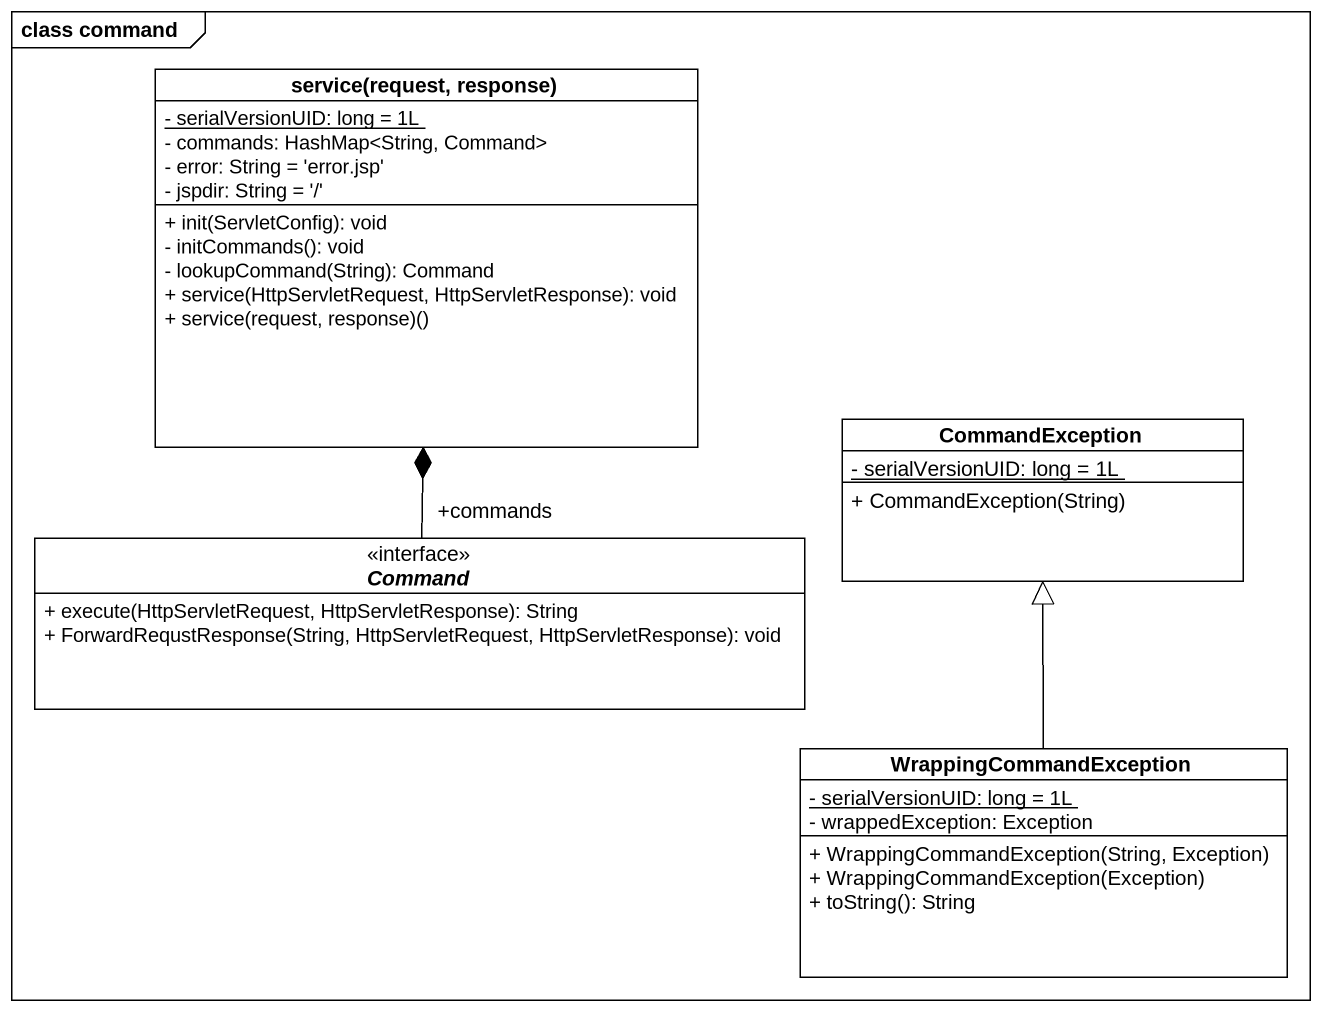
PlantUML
@startuml
mainframe class command
hide circle
hide empty members
skinparam classAttributeIconSize 0
class "service(request, response)" as service_request_response {
  {static} - serialVersionUID: long = 1L
  - commands: HashMap<String, Command>
  - error: String = 'error.jsp'
  - jspdir: String = '/'
  + init(ServletConfig): void
  - initCommands(): void
  - lookupCommand(String): Command
  + service(HttpServletRequest, HttpServletResponse): void
  + service(request, response)()
}
class CommandException {
  {static} - serialVersionUID: long = 1L
  + CommandException(String)
}
interface Command <<interface>> {
  + execute(HttpServletRequest, HttpServletResponse): String
  + ForwardRequstResponse(String, HttpServletRequest, HttpServletResponse): void
}
class WrappingCommandException {
  {static} - serialVersionUID: long = 1L
  - wrappedException: Exception
  + WrappingCommandException(String, Exception)
  + WrappingCommandException(Exception)
  + toString(): String
}
Command "+commands" -up-* service_request_response
WrappingCommandException -up-|> CommandException
@enduml
